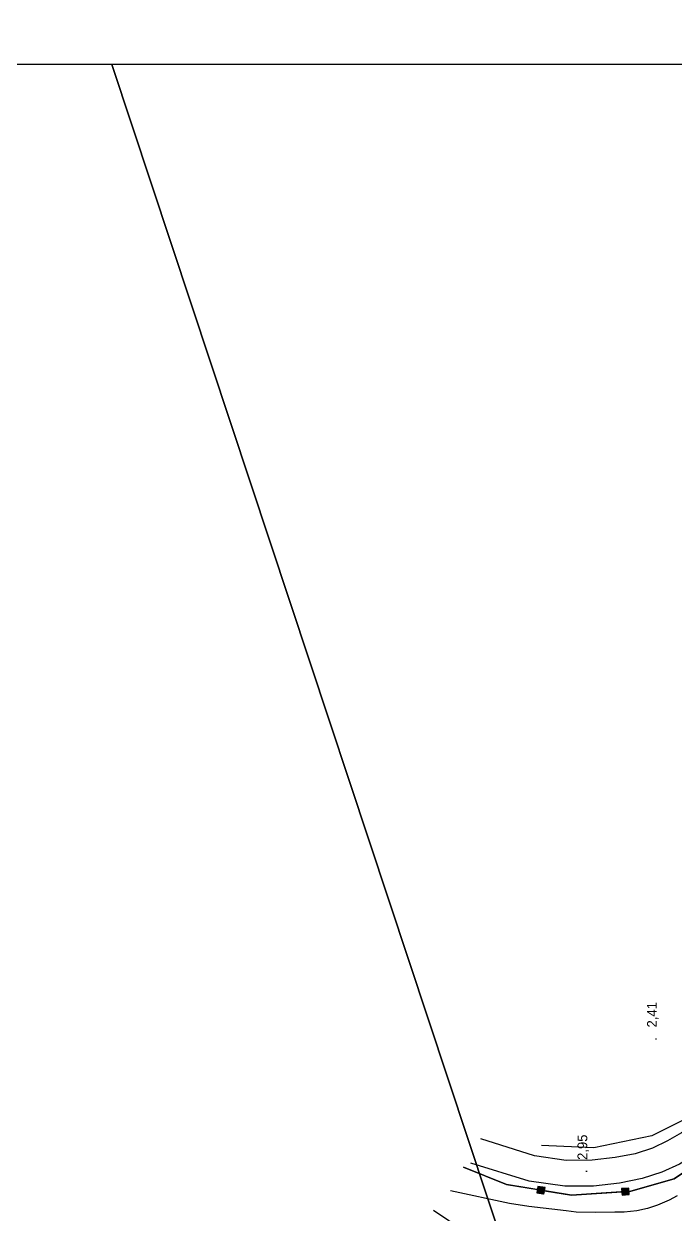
# Model space of a CAD drawing. Extents: x 731854 to 732444, y 4380981 to 4382008.
# Drawn here: x 732148.9 to 732249.4, y 4381633.5 to 4381817.3 of the extents above; entities that cross this region are included whole.
import ezdxf

# ---------------------------------------------------------------- set-up
doc = ezdxf.new("R2010")
doc.units = 0
doc.linetypes.add('HIDDEN', pattern=[0])
doc.layers.get('0').update_dxf_attribs({"linetype": 'CONTINUOUS'})
for name, color, linetype in [('10', 7, 'CONTINUOUS'), ('11', 7, 'CONTINUOUS'), ('44', 7, 'CONTINUOUS'), ('48', 7, 'CONTINUOUS'), ('9', 7, 'CONTINUOUS'), ('PATTERN_CLASS', 7, 'CONTINUOUS')]:
    doc.layers.add(name, color=color, linetype=linetype)

msp = doc.modelspace()

# ---------------------------------------------------------------- linework, layer by layer
at = {"layer": '10', "color": 0, "linetype": 'CONTINUOUS'}
for p, q in [((732228.05, 4381636.89), (732229.1, 4381637.65)), ((732228.07, 4381637.03), (732228.96, 4381637.67)), ((732228.09, 4381636.79), (732229.24, 4381637.62)), ((732228.1, 4381637.17), (732228.82, 4381637.69)), ((732228.12, 4381637.31), (732228.69, 4381637.71)), ((732228.14, 4381637.45), (732228.55, 4381637.74)), ((732228.17, 4381637.59), (732228.41, 4381637.76)), ((732228.19, 4381637.73), (732228.27, 4381637.78)), ((732228.23, 4381636.77), (732229.29, 4381637.53)), ((732228.37, 4381636.75), (732229.27, 4381637.39)), ((732241.12, 4381637.39), (732241.18, 4381637.46)), ((732241.13, 4381637.25), (732241.32, 4381637.47)), ((732241.14, 4381636.96), (732241.6, 4381637.49)), ((732241.14, 4381637.11), (732241.46, 4381637.48)), ((732241.15, 4381636.82), (732241.74, 4381637.5)), ((732241.16, 4381636.68), (732241.88, 4381637.51)), ((732241.17, 4381636.54), (732242.03, 4381637.52)), ((732241.23, 4381636.46), (732242.17, 4381637.53)), ((732241.37, 4381636.47), (732242.23, 4381637.45)), ((732241.51, 4381636.47), (732242.24, 4381637.31)), ((732228.51, 4381636.73), (732229.24, 4381637.25)), ((732228.65, 4381636.7), (732229.22, 4381637.11)), ((732228.79, 4381636.68), (732229.2, 4381636.98)), ((732228.92, 4381636.66), (732229.18, 4381636.84)), ((732229.06, 4381636.63), (732229.15, 4381636.7)), ((732241.65, 4381636.48), (732242.25, 4381637.17)), ((732241.8, 4381636.49), (732242.26, 4381637.03)), ((732241.94, 4381636.5), (732242.27, 4381636.89)), ((732242.08, 4381636.51), (732242.28, 4381636.75)), ((732242.22, 4381636.52), (732242.29, 4381636.6))]:
    msp.add_line(p, q, dxfattribs=at)
for points in [[(732242.26, 4381637.02), (732242.54, 4381637.04), (732249.22, 4381638.96), (732253.18, 4381641.63)], [(732216.71, 4381640.78), (732223.34, 4381638.08), (732228.12, 4381637.29)], [(732229.22, 4381637.11), (732233.39, 4381636.42), (732241.15, 4381636.95)]]:
    msp.add_lwpolyline(points, dxfattribs=at)
for points in [[(732228.04, 4381636.8), (732229.14, 4381636.62), (732229.3, 4381637.61), (732228.2, 4381637.79)], [(732241.18, 4381636.45), (732242.3, 4381636.53), (732242.23, 4381637.53), (732241.11, 4381637.46)]]:
    msp.add_lwpolyline(points, close=True, dxfattribs=at)
at = {"layer": '11', "color": 0, "linetype": 'CONTINUOUS'}
for points in [[(732271.35, 4381690), (732271.08, 4381682.71), (732270.6, 4381677.03), (732270.01, 4381672.32), (732269.28, 4381668.08), (732268.35, 4381663.92), (732267.16, 4381660.07), (732265.69, 4381656.75), (732264.07, 4381653.94), (732262.45, 4381651.56), (732260.73, 4381649.44), (732258.83, 4381647.48), (732256.79, 4381645.69), (732254.67, 4381644.12), (732252.43, 4381642.66), (732250.02, 4381641.23), (732247.33, 4381639.98), (732244.26, 4381639), (732240.77, 4381638.29), (732236.8, 4381637.85), (732232.34, 4381637.82), (732226.87, 4381638.61), (732217.85, 4381641.39)], [(732267.35, 4381690.2), (732267.09, 4381682.94), (732266.62, 4381677.46), (732266.05, 4381672.92), (732265.37, 4381668.92), (732264.51, 4381665.06), (732263.43, 4381661.54), (732262.13, 4381658.56), (732260.7, 4381656.08), (732259.26, 4381653.96), (732257.74, 4381652.1), (732256.07, 4381650.37), (732254.27, 4381648.8), (732252.35, 4381647.39), (732250.34, 4381646.07), (732248.2, 4381644.81), (732245.85, 4381643.69), (732243.18, 4381642.84), (732240.1, 4381642.23), (732236.56, 4381641.83), (732232.58, 4381641.81), (732227.67, 4381642.52), (732219.38, 4381645.11)]]:
    msp.add_lwpolyline(points, dxfattribs=at)
at = {"layer": '44', "color": 0, "linetype": 'CONTINUOUS'}
msp.add_lwpolyline([(732249.67, 4381636.34), (732248.43, 4381635.66), (732246.67, 4381634.88), (732245.1, 4381634.38), (732243.45, 4381634.04), (732241.5, 4381633.81), (732240.07, 4381633.83), (732237.06, 4381633.76), (732234.11, 4381633.81), (732232.57, 4381634.02), (732226.82, 4381634.69), (732223.83, 4381635.16), (732214.7, 4381637.1)], dxfattribs=at)
at = {"layer": '9', "color": 0, "linetype": 'HIDDEN'}
for points in [[(732266.22, 4381690.26), (732265.62, 4381681.44), (732264.87, 4381672), (732262.42, 4381663.64), (732259.38, 4381657.84), (732256.41, 4381653.1), (732252.06, 4381648.73), (732245.76, 4381645.62), (732236.82, 4381643.73), (732228.73, 4381644.11)], [(732278.15, 4381678.73), (732276.24, 4381649.65), (732273.45, 4381607.77), (732271.96, 4381573.84), (732271.82, 4381570.16), (732270.95, 4381569.23), (732270.28, 4381569.56), (732264.28, 4381581.3), (732251.21, 4381602.06), (732235.76, 4381617.05), (732219.06, 4381629.37), (732212.08, 4381634.09)]]:
    msp.add_lwpolyline(points, dxfattribs=at)
at = {"layer": 'PATTERN_CLASS', "color": 0, "linetype": 'CONTINUOUS'}
msp.add_lwpolyline([(732273.15, 4381689.91), (732273.34, 4381686.16), (732272.88, 4381679.61), (732271.93, 4381674.23), (732270.08, 4381664.71), (732267.11, 4381657), (732262.55, 4381648.94), (732257.98, 4381644.87), (732249.22, 4381638.96), (732242.54, 4381637.04), (732233.39, 4381636.42), (732223.34, 4381638.08), (732216.71, 4381640.78)], dxfattribs=at)

# ---------------------------------------------------------------- texts
at = {"layer": '48', "color": 0, "linetype": 'CONTINUOUS'}
for s, p in [(' 2,41', (732246.54, 4381661.77)), ('.', (732246.54, 4381660.27)), (' 2,95', (732235.81, 4381641.33)), ('.', (732235.81, 4381639.83))]:
    msp.add_text(s, height=1.5, rotation=90, dxfattribs=at).set_placement(p)

# ---------------------------------------------------------------- meshes
at = {"color": 0, "linetype": 'CONTINUOUS'}
mesh = msp.add_polyface(dxfattribs=at)
corners = [(732162.5, 4380981), (731854.5, 4382007.5), (732444, 4380981), (732444, 4382007.5), (731854.5, 4380981)]
mesh.append_faces([[corners[k] for k in face] for face in [(0, 1, 4), (1, 0, 2, 3)]], dxfattribs={"vtx0": -1, "color": 0})
mesh = msp.add_polyface(dxfattribs=at)
corners = [(732434, 4380991), (732162.5, 4381811), (732162.5, 4380991), (731864.5, 4381811), (732434, 4381811), (731864.5, 4380991)]
mesh.append_faces([[corners[k] for k in face] for face in [(1, 0, 4), (2, 3, 5)]], dxfattribs={"vtx0": -1, "color": 0})
mesh.append_faces([[corners[k] for k in face] for face in [(0, 1, 3, 2)]], dxfattribs={"vtx0": -1, "vtx2": -1, "color": 0})

doc.saveas('drawing.dxf')
